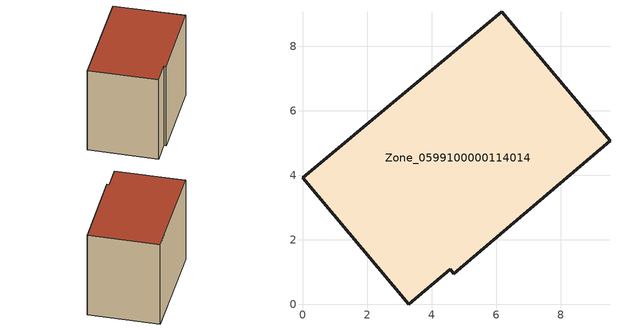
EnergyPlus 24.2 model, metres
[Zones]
Zone_0599100000114014
 floor ground (C_G): 4.58,1.08 3.29,0 0,3.92 6.17,9.06 9.53,5.07 4.69,0.95 z0
 wall outside (C_F): 6.17,9.06 0,3.92 3.29,0 4.58,1.08 4.69,0.95 9.53,5.07 6.17,9.06 z0:6.77
 roof outside (C_R): 4.69,0.95 9.53,5.07 6.17,9.06 0,3.92 3.29,0 4.58,1.08 z6.77
[BUILDING]
Pand.0599100000114014: North Axis=0; Terrain=City; Loads Convergence Tolerance Value=0.04; Temperature Convergence Tolerance Value=0.4; Solar Distribution=FullExterior; Maximum Number of Warmup Days=25; Minimum Number of Warmup Days=1
[Site:Location]
Rotterdam.The.Hague.AP_ZH_NLD Design_Conditions: Latitude=51.96; Longitude=4.45; Time Zone=1; Elevation=-4.5
[SITE:GROUNDTEMPERATURE:BUILDINGSURFACE]
18, 18, 18, 18, 18, 18, 18, 18, 18, 18, 18, 18
[MATERIAL] Thermal Absorptance=0.9; Solar Absorptance=0.7; Visible Absorptance=0.7
Name | Roughness | Thickness | Conductivity | Density | Specific Heat
G.TC.1946 | MediumSmooth | 0.15 | 1 | 540 | 1210
F.TC.1946 | Rough | 0.3 | 0.857143 | 1920 | 840
R.TC.1946 | MediumRough | 0.2 | 0.909091 | 1500 | 1000
[CONSTRUCTION]
C_G: G.TC.1946
C_F: F.TC.1946
C_R: R.TC.1946
[ZONE]
Zone_0599100000114014: Type=1; Multiplier=1; Ceiling Height=Autocalculate; Volume=Autocalculate; Floor Area=autocalculate; Part of Total Floor Area=Yes
[ZONEINFILTRATION:DESIGNFLOWRATE]
Infil_Zone_0599100000114014: Zone or ZoneList or Space or SpaceList=Zone_0599100000114014; Schedule=AlwaysOn; Design Flow Rate Calculation Method=Flow/Area; Flow Rate per Floor Area=0.003; Constant Term Coefficient=1; Temperature Term Coefficient=0; Velocity Term Coefficient=0; Velocity Squared Term Coefficient=0
[HVACTEMPLATE:ZONE:IDEALLOADSAIRSYSTEM]
Zone_0599100000114014: Maximum Heating Supply Air Temperature=50; Minimum Cooling Supply Air Temperature=13; Maximum Heating Supply Air Humidity Ratio=0.0156; Minimum Cooling Supply Air Humidity Ratio=0.0077; Heating Limit=NoLimit; Cooling Limit=NoLimit; Dehumidification Control Type=ConstantSensibleHeatRatio; Cooling Sensible Heat Ratio=0.7; Dehumidification Setpoint=60; Humidification Control Type=None; Humidification Setpoint=30; Outdoor Air Method=None; Outdoor Air Flow Rate per Person=0.00944; Outdoor Air Flow Rate per Zone Floor Area=0; Outdoor Air Flow Rate per Zone=0; Demand Controlled Ventilation Type=None; Outdoor Air Economizer Type=NoEconomizer; Heat Recovery Type=None; Sensible Heat Recovery Effectiveness=0.7; Latent Heat Recovery Effectiveness=0.65
[ZONECONTROL:THERMOSTAT]
ThermostatControl_Zone_0599100000114014: Zone or ZoneList=Zone_0599100000114014; Control Type Schedule=DualSetpointControlType; Control 1=Thermostat_Zone_0599100000114014; Temperature Difference Between Cutout And Setpoint=0
[THERMOSTATSETPOINT:DUALSETPOINT]
Thermostat_Zone_0599100000114014: Heating Setpoint Temperature Schedule=HeatingSetpoint_Zone_0599100000114014; Cooling Setpoint Temperature Schedule=CoolingSetpoint_Zone_0599100000114014
[SCHEDULE:COMPACT]
HeatingSetpoint_Zone_0599100000114014: Through: 12/31, For: AllDays, Until: 24:00, 21
CoolingSetpoint_Zone_0599100000114014: Through: 12/31, For: AllDays, Until: 24:00, 24
DualSetpointControlType: Through: 12/31, For: AllDays, Until: 24:00, 4
AlwaysOn: Through: 12/31, For: AllDays, Until: 24:00, 1
